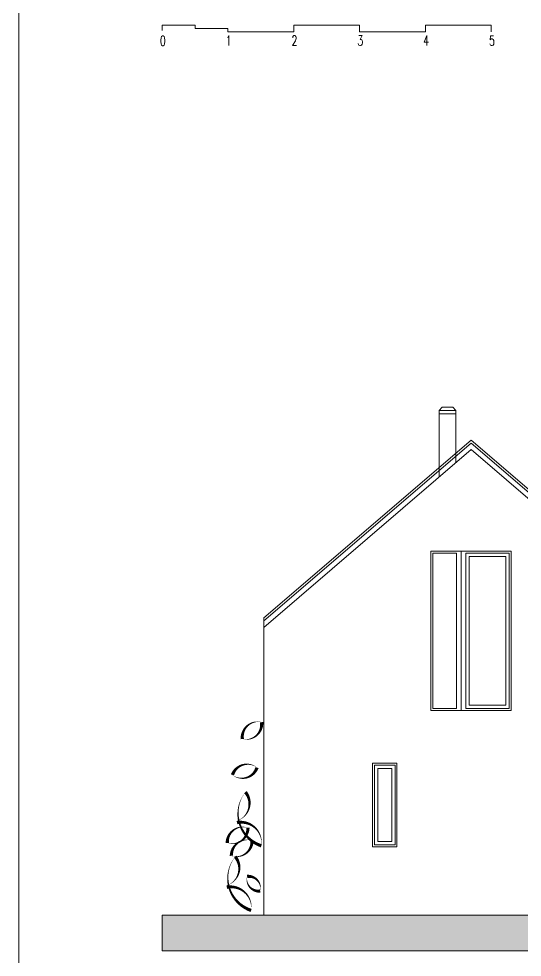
# Model space of a CAD drawing. Header units: metres. Extents: x -686 to 211, y -481 to 125.
# Drawn here: x -216.44 to -208.8, y -124.49 to -110.24 of the extents above; entities that cross this region are included whole.
import ezdxf

# ---------------------------------------------------------------- set-up
doc = ezdxf.new("R2010")
doc.units = ezdxf.units.M
doc.layers.add('FLOATINGWINDOWS', color=2, linetype='Continuous', plot=False)
for name, color, linetype in [('SRAFA', 251, 'Continuous'), ('SRAFY', 3, 'Continuous'), ('zariz.predmety', 203, 'Continuous'), ('ZDIVO', 1, 'Continuous')]:
    doc.layers.add(name, color=color, linetype=linetype)
doc.styles.add('ROMANS', font='romans.shx', dxfattribs={"width": 0.7})

msp = doc.modelspace()

# ---------------------------------------------------------------- hatches: boundary and pattern name
at = {"layer": 'SRAFA', "linetype": 'Continuous', "lineweight": 0}
msp.add_hatch(color=256, dxfattribs=at).paths.add_polyline_path([(-200.073, -123.857), (-214.267, -123.857), (-214.267, -124.396), (-200.073, -124.396)])

# ---------------------------------------------------------------- linework, layer by layer
at = {"layer": 'FLOATINGWINDOWS', "linetype": 'Continuous', "lineweight": 0}
msp.add_line((-212.723, -123.857), (-212.723, -121.157), dxfattribs=at)
msp.add_line((-212.723, -123.857), (-212.723, -121.157), dxfattribs=at)
msp.add_line((-212.723, -123.857), (-212.723, -121.157), dxfattribs=at)
msp.add_lwpolyline([(-181.655, -73.195), (-216.445, -73.195), (-216.445, -262.94), (-181.655, -262.94)], close=True, dxfattribs=at)
at = {"layer": 'FLOATINGWINDOWS', "linetype": 'Continuous', "lineweight": 0, "flags": 128}
msp.add_lwpolyline([(-212.723, -119.483), (-209.573, -116.783), (-206.423, -119.483), (-206.423, -121.157), (-205.173, -121.157), (-205.173, -123.857), (-205.473, -123.857), (-205.473, -121.657), (-206.423, -121.657), (-206.423, -123.857), (-212.723, -123.857)], close=True, dxfattribs=at)
at = {"layer": 'SRAFA', "linetype": 'Continuous', "lineweight": 0}
msp.add_lwpolyline([(-200.073, -123.857), (-214.267, -123.857), (-214.267, -124.396), (-200.073, -124.396)], close=True, dxfattribs=at)
at = {"layer": 'SRAFY', "linetype": 'Continuous', "lineweight": 0}
for p, q in [((-214.267, -110.416), (-214.267, -110.336)), ((-214.267, -110.336), (-213.767, -110.336)), ((-213.767, -110.336), (-213.767, -110.386)), ((-212.267, -110.436), (-212.267, -110.336)), ((-212.267, -110.336), (-211.267, -110.336)), ((-211.267, -110.336), (-211.267, -110.436)), ((-210.267, -110.436), (-210.267, -110.336)), ((-210.267, -110.336), (-209.267, -110.336)), ((-209.267, -110.336), (-209.267, -110.436)), ((-213.267, -110.386), (-213.767, -110.386)), ((-213.267, -110.436), (-213.267, -110.386)), ((-213.267, -110.436), (-212.267, -110.436)), ((-211.267, -110.436), (-210.267, -110.436)), ((-210.056, -116.187), (-210.012, -116.137)), ((-210.012, -116.137), (-209.849, -116.137)), ((-209.806, -116.187), (-209.849, -116.137)), ((-210.056, -117.197), (-210.056, -116.187)), ((-210.056, -116.187), (-209.806, -116.187)), ((-210.056, -116.237), (-209.806, -116.237)), ((-209.806, -116.985), (-209.806, -116.187)), ((-209.573, -116.637), (-212.723, -119.337)), ((-209.573, -116.683), (-212.723, -119.383)), ((-209.573, -116.637), (-206.423, -119.337)), ((-209.573, -116.683), (-206.423, -119.383)), ((-212.723, -119.337), (-212.723, -123.857))]:
    msp.add_line(p, q, dxfattribs=at)
for points in [[(-210.183, -118.327), (-208.963, -118.327), (-208.963, -120.747), (-210.183, -120.747)], [(-209.793, -118.357), (-210.153, -118.357), (-210.153, -120.717), (-209.793, -120.717)], [(-209.653, -118.357), (-208.993, -118.357), (-208.993, -120.717), (-209.653, -120.717)], [(-209.603, -118.407), (-209.043, -118.407), (-209.043, -120.667), (-209.603, -120.667)], [(-210.698, -122.817), (-210.698, -121.547), (-211.068, -121.547), (-211.068, -122.817)], [(-210.728, -122.787), (-210.728, -121.577), (-211.038, -121.577), (-211.038, -122.787)], [(-210.778, -122.737), (-210.778, -121.627), (-210.988, -121.627), (-210.988, -122.737)]]:
    msp.add_lwpolyline(points, close=True, dxfattribs=at)
msp.add_lwpolyline([(-209.723, -120.747), (-209.723, -118.327)], dxfattribs=at)
msp.add_lwpolyline([(-209.723, -120.747), (-209.723, -118.327)], dxfattribs=at)
at = {"layer": 'zariz.predmety', "color": 253, "linetype": 'Continuous', "ltscale": 0.001}
for points in [[(-212.755, -120.923, 0, 0, 0.520567), (-212.755, -120.923, 0, 0.05, 0.520567), (-213.048, -121.179, 0, 0.05, 0.520567), (-212.755, -120.923, 0.05, 0.05, 0)], [(-212.825, -121.613, 0, 0, 0.520567), (-212.825, -121.613, 0, 0.05, 0.520567), (-213.198, -121.724, 0, 0.05, 0.520567), (-212.825, -121.613, 0.05, 0.05, 0)], [(-212.759, -122.801, 0, 0, 0.520567), (-212.759, -122.801, 0, 0.05, 0.520567), (-213.128, -122.449, 0, 0.05, 0.520567), (-213.121, -122.418, 0, 0.05, 0.520567), (-213.001, -121.985, 0, 0.05, 0.520567), (-212.759, -122.801, 0.05, 0.05, 0)], [(-212.963, -122.527, 0, 0, 0.520567), (-212.963, -122.527, 0, 0.05, 0.520567), (-213.277, -122.757, 0, 0.05, 0.520567), (-212.963, -122.527, 0.05, 0.05, 0)], [(-212.9, -122.723, 0, 0, 0.520567), (-212.9, -122.723, 0, 0.05, 0.520567), (-213.214, -122.953, 0, 0.05, 0.520567), (-212.9, -122.723, 0.05, 0.05, 0)], [(-212.914, -123.783, 0, 0, 0.520567), (-212.914, -123.783, 0, 0.05, 0.520567), (-213.284, -123.431, 0, 0.05, 0.520567), (-213.277, -123.4, 0, 0.05, 0.520567), (-213.156, -122.966, 0, 0.05, 0.520567), (-212.914, -123.783, 0.05, 0.05, 0)], [(-212.776, -123.488, 0, 0, 0.520567), (-212.776, -123.488, 0, 0.05, 0.520567), (-212.975, -123.266, 0, 0.05, 0.520567), (-212.776, -123.488, 0.05, 0.05, 0)]]:
    msp.add_lwpolyline(points, format="xyseb", close=True, dxfattribs=at)
at = {"layer": 'ZDIVO', "linetype": 'Continuous', "lineweight": 0}
msp.add_line((-200.073, -123.857), (-214.267, -123.857), dxfattribs=at)

# ---------------------------------------------------------------- texts
at = {"layer": 'SRAFY', "linetype": 'Continuous', "lineweight": 0, "char_height": 0.15, "width": 2.20915, "attachment_point": 1, "style": 'ROMANS'}
for s, insert in [('0', (-214.301, -110.498)), ('1', (-213.301, -110.494)), ('2', (-212.301, -110.494)), ('3', (-211.301, -110.494)), ('4', (-210.301, -110.494)), ('5', (-209.301, -110.495))]:
    msp.add_mtext(s, dxfattribs=dict(at, insert=insert))

doc.saveas('drawing.dxf')
